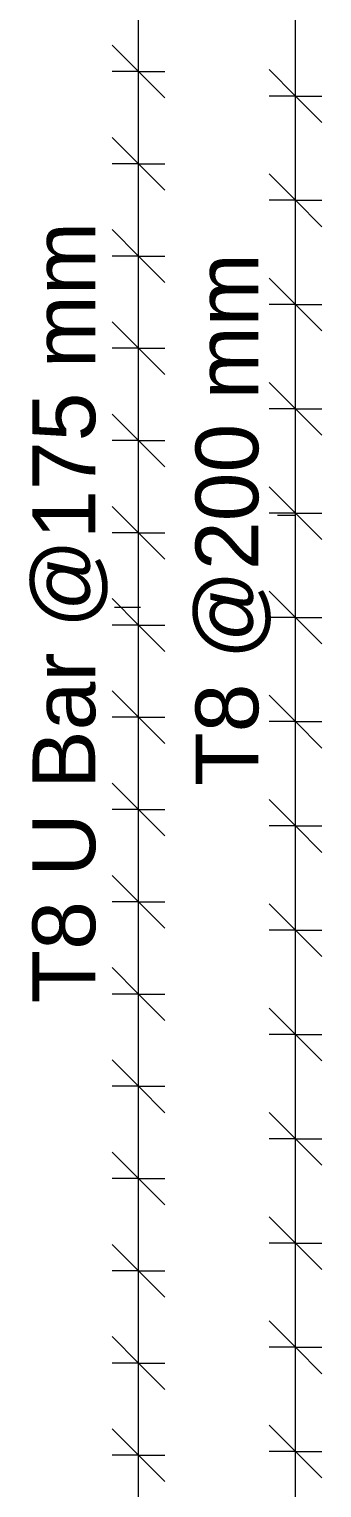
# Model space of a CAD drawing. Header units: millimetres. Extents: x 6744 to 22888, y -3063 to 10037.
# Drawn here: x 6744 to 7299, y 1601 to 4366 of the extents above; entities that cross this region are included whole.
import ezdxf

# ---------------------------------------------------------------- set-up
doc = ezdxf.new("R2010")
doc.units = ezdxf.units.MM
for name, color, linetype, lineweight in [('A-ANNO-DIMS', 211, 'Continuous', 9), ('A-ANNO-DIMS-50', 211, 'Continuous', 9), ('S-RBAR-IDEN', 171, 'Continuous', 9)]:
    doc.layers.add(name, color=color, linetype=linetype, lineweight=lineweight)
doc.styles.add('Arial_1', font='arial.ttf', dxfattribs={"height": 119.0625})
doc.dimstyles.new('Arrow_Filled_-_2_5_NI_UI_1', dxfattribs={"dimscale": 304.8, "dimtxt": 130.920493, "dimasz": 0.328084, "dimexe": 0.164042, "dimexo": 0.0625, "dimgap": 0.164042, "dimtad": 1, "dimdec": 4, "dimzin": 0, "dimdsep": 46, "dimtxsty": 'Arial_1', "dimblk1": 'OBLIQUE', "dimblk2": 'OBLIQUE', "dimsah": 1, "dimcen": 0.09, "dimazin": 0, "dimtfac": 1, "dimtdec": 4, "dimtix": 1, "dimtmove": 0, "dimatfit": 3, "dimfxl": 0.164042, "dimfxlon": 1, "dimtvp": 1, "dimtolj": 1, "dimtzin": 0, "dimarcsym": 2})

# ---------------------------------------------------------------- blocks, each defined once
blk = doc.blocks.new('DIMBLOCK157-Elevation Front 1')
at = {"layer": 'A-ANNO-DIMS-50'}
for p, q in [((7249, 1670), (7199, 1720)), ((7249, 1670), (7199, 1670)), ((7249, 1472.3), (7249, 1670)), ((7249, 1670), (7299, 1620)), ((7249, 1670), (7299, 1670)), ((7249, 1472.3), (7199, 1522.3)), ((7249, 1472.3), (7199, 1472.3)), ((7249, 1472.3), (7299, 1422.3)), ((7249, 1472.3), (7299, 1472.3))]:
    blk.add_line(p, q, dxfattribs=at)
blk = doc.blocks.new('_Oblique')
at = {"color": 0, "linetype": 'ByBlock', "lineweight": -2}
blk.add_line((-0.5, -0.5), (0.5, 0.5), dxfattribs=at)
blk = doc.blocks.new('DIMBLOCK158-Elevation Front 1')
at = {"layer": 'A-ANNO-DIMS-50'}
for p, q in [((7249, 1867.7), (7199, 1917.7)), ((7249, 1867.7), (7199, 1867.7)), ((7249, 1670), (7249, 1867.7)), ((7249, 1867.7), (7299, 1817.7)), ((7249, 1867.7), (7299, 1867.7)), ((7249, 1670), (7199, 1720)), ((7249, 1670), (7199, 1670)), ((7249, 1670), (7299, 1620)), ((7249, 1670), (7299, 1670))]:
    blk.add_line(p, q, dxfattribs=at)
blk = doc.blocks.new('DIMBLOCK159-Elevation Front 1')
at = {"layer": 'A-ANNO-DIMS-50'}
for p, q in [((7249, 2065.3), (7199, 2115.3)), ((7249, 2065.3), (7199, 2065.3)), ((7249, 1867.7), (7249, 2065.3)), ((7249, 2065.3), (7299, 2015.3)), ((7249, 2065.3), (7299, 2065.3)), ((7249, 1867.7), (7199, 1917.7)), ((7249, 1867.7), (7199, 1867.7)), ((7249, 1867.7), (7299, 1817.7)), ((7249, 1867.7), (7299, 1867.7))]:
    blk.add_line(p, q, dxfattribs=at)
blk = doc.blocks.new('DIMBLOCK160-Elevation Front 1')
at = {"layer": 'A-ANNO-DIMS-50'}
for p, q in [((7249, 2263), (7199, 2313)), ((7249, 2263), (7199, 2263)), ((7249, 2065.3), (7249, 2263)), ((7249, 2263), (7299, 2213)), ((7249, 2263), (7299, 2263)), ((7249, 2065.3), (7199, 2115.3)), ((7249, 2065.3), (7199, 2065.3)), ((7249, 2065.3), (7299, 2015.3)), ((7249, 2065.3), (7299, 2065.3))]:
    blk.add_line(p, q, dxfattribs=at)
blk = doc.blocks.new('DIMBLOCK161-Elevation Front 1')
at = {"layer": 'A-ANNO-DIMS-50'}
for p, q in [((7249, 2460.7), (7199, 2510.7)), ((7249, 2460.7), (7199, 2460.7)), ((7249, 2263), (7249, 2460.7)), ((7249, 2460.7), (7299, 2410.7)), ((7249, 2460.7), (7299, 2460.7)), ((7249, 2263), (7199, 2313)), ((7249, 2263), (7199, 2263)), ((7249, 2263), (7299, 2213)), ((7249, 2263), (7299, 2263))]:
    blk.add_line(p, q, dxfattribs=at)
blk = doc.blocks.new('DIMBLOCK162-Elevation Front 1')
at = {"layer": 'A-ANNO-DIMS-50'}
for p, q in [((7249, 2658.3), (7199, 2708.3)), ((7249, 2658.3), (7199, 2658.3)), ((7249, 2460.7), (7249, 2658.3)), ((7249, 2658.3), (7299, 2608.3)), ((7249, 2658.3), (7299, 2658.3)), ((7249, 2460.7), (7199, 2510.7)), ((7249, 2460.7), (7199, 2460.7)), ((7249, 2460.7), (7299, 2410.7)), ((7249, 2460.7), (7299, 2460.7))]:
    blk.add_line(p, q, dxfattribs=at)
blk = doc.blocks.new('DIMBLOCK163-Elevation Front 1')
at = {"layer": 'A-ANNO-DIMS-50'}
for p, q in [((7249, 2856), (7199, 2906)), ((7249, 2856), (7199, 2856)), ((7249, 2658.3), (7249, 2856)), ((7249, 2856), (7299, 2806)), ((7249, 2856), (7299, 2856)), ((7249, 2658.3), (7199, 2708.3)), ((7249, 2658.3), (7199, 2658.3)), ((7249, 2658.3), (7299, 2608.3)), ((7249, 2658.3), (7299, 2658.3))]:
    blk.add_line(p, q, dxfattribs=at)
blk = doc.blocks.new('DIMBLOCK164-Elevation Front 1')
at = {"layer": 'A-ANNO-DIMS-50'}
for p, q in [((7249, 3053.7), (7199, 3103.7)), ((7249, 3053.7), (7199, 3053.7)), ((7249, 2856), (7249, 3053.7)), ((7249, 3053.7), (7299, 3003.7)), ((7249, 3053.7), (7299, 3053.7)), ((7249, 2856), (7199, 2906)), ((7249, 2856), (7199, 2856)), ((7249, 2856), (7299, 2806)), ((7249, 2856), (7299, 2856))]:
    blk.add_line(p, q, dxfattribs=at)
blk = doc.blocks.new('DIMBLOCK165-Elevation Front 1')
at = {"layer": 'A-ANNO-DIMS-50'}
for p, q in [((7249, 3251.3), (7199, 3301.3)), ((7249, 3251.3), (7199, 3251.3)), ((7249, 3053.7), (7249, 3251.3)), ((7249, 3251.3), (7299, 3201.3)), ((7249, 3251.3), (7299, 3251.3)), ((7249, 3053.7), (7199, 3103.7)), ((7249, 3053.7), (7199, 3053.7)), ((7249, 3053.7), (7299, 3003.7)), ((7249, 3053.7), (7299, 3053.7))]:
    blk.add_line(p, q, dxfattribs=at)
blk = doc.blocks.new('DIMBLOCK166-Elevation Front 1')
at = {"layer": 'A-ANNO-DIMS-50'}
for p, q in [((7249, 3449), (7199, 3499)), ((7249, 3449), (7199, 3449)), ((7249, 3251.3), (7249, 3449)), ((7249, 3449), (7299, 3399)), ((7249, 3449), (7299, 3449)), ((7249, 3251.3), (7199, 3301.3)), ((7249, 3251.3), (7199, 3251.3)), ((7249, 3251.3), (7299, 3201.3)), ((7249, 3251.3), (7299, 3251.3))]:
    blk.add_line(p, q, dxfattribs=at)
blk = doc.blocks.new('DIMBLOCK167-Elevation Front 1')
at = {"layer": 'A-ANNO-DIMS-50'}
for p, q in [((7249, 3646.7), (7199, 3696.7)), ((7249, 3646.7), (7199, 3646.7)), ((7249, 3449), (7249, 3646.7)), ((7249, 3646.7), (7299, 3596.7)), ((7249, 3646.7), (7299, 3646.7)), ((7249, 3449), (7199, 3499)), ((7249, 3449), (7199, 3449)), ((7249, 3449), (7299, 3399)), ((7249, 3449), (7299, 3449))]:
    blk.add_line(p, q, dxfattribs=at)
blk = doc.blocks.new('DIMBLOCK168-Elevation Front 1')
at = {"layer": 'A-ANNO-DIMS-50'}
for p, q in [((7249, 3844.3), (7199, 3894.3)), ((7249, 3844.3), (7199, 3844.3)), ((7249, 3646.7), (7249, 3844.3)), ((7249, 3844.3), (7299, 3794.3)), ((7249, 3844.3), (7299, 3844.3)), ((7249, 3646.7), (7199, 3696.7)), ((7249, 3646.7), (7199, 3646.7)), ((7249, 3646.7), (7299, 3596.7)), ((7249, 3646.7), (7299, 3646.7))]:
    blk.add_line(p, q, dxfattribs=at)
blk = doc.blocks.new('DIMBLOCK169-Elevation Front 1')
at = {"layer": 'A-ANNO-DIMS-50'}
for p, q in [((7249, 4042), (7199, 4092)), ((7249, 4042), (7199, 4042)), ((7249, 3844.3), (7249, 4042)), ((7249, 4042), (7299, 3992)), ((7249, 4042), (7299, 4042)), ((7249, 3844.3), (7199, 3894.3)), ((7249, 3844.3), (7199, 3844.3)), ((7249, 3844.3), (7299, 3794.3)), ((7249, 3844.3), (7299, 3844.3))]:
    blk.add_line(p, q, dxfattribs=at)
blk = doc.blocks.new('DIMBLOCK170-Elevation Front 1')
at = {"layer": 'A-ANNO-DIMS-50'}
for p, q in [((7249, 4239.7), (7199, 4289.7)), ((7249, 4239.7), (7199, 4239.7)), ((7249, 4042), (7249, 4239.7)), ((7249, 4239.7), (7299, 4189.7)), ((7249, 4239.7), (7299, 4239.7)), ((7249, 4042), (7199, 4092)), ((7249, 4042), (7199, 4042)), ((7249, 4042), (7299, 3992)), ((7249, 4042), (7299, 4042))]:
    blk.add_line(p, q, dxfattribs=at)
blk = doc.blocks.new('DIMBLOCK171-Elevation Front 1')
at = {"layer": 'A-ANNO-DIMS-50'}
for p, q in [((7249, 4437.3), (7199, 4487.3)), ((7249, 4437.3), (7199, 4437.3)), ((7249, 4239.7), (7249, 4437.3)), ((7249, 4437.3), (7299, 4387.3)), ((7249, 4437.3), (7299, 4437.3)), ((7249, 4239.7), (7199, 4289.7)), ((7249, 4239.7), (7199, 4239.7)), ((7249, 4239.7), (7299, 4189.7)), ((7249, 4239.7), (7299, 4239.7))]:
    blk.add_line(p, q, dxfattribs=at)
blk = doc.blocks.new('DIMBLOCK188-Elevation Front 1')
at = {"layer": 'A-ANNO-DIMS-50'}
for p, q in [((7249, 7600), (7199, 7650)), ((7249, 7600), (7199, 7600)), ((7249, -1295), (7249, 7600)), ((7249, 7402.3), (7249, 7600)), ((7249, 7600), (7299, 7550)), ((7249, 7600), (7299, 7600)), ((7249, 7402.3), (7199, 7452.3)), ((7249, 7402.3), (7199, 7402.3)), ((7249, 7204.7), (7249, 7402.3)), ((7249, 7402.3), (7299, 7352.3)), ((7249, 7402.3), (7299, 7402.3)), ((7249, 7204.7), (7199, 7254.7)), ((7249, 7204.7), (7199, 7204.7)), ((7249, 7007), (7249, 7204.7)), ((7249, 7204.7), (7299, 7154.7)), ((7249, 7204.7), (7299, 7204.7)), ((7249, 7007), (7199, 7057)), ((7249, 7007), (7199, 7007)), ((7249, 6809.3), (7249, 7007)), ((7249, 7007), (7299, 6957)), ((7249, 7007), (7299, 7007)), ((7249, 6809.3), (7199, 6859.3)), ((7249, 6809.3), (7199, 6809.3)), ((7249, 6611.7), (7249, 6809.3)), ((7249, 6809.3), (7299, 6759.3)), ((7249, 6809.3), (7299, 6809.3)), ((7249, 6611.7), (7199, 6661.7)), ((7249, 6611.7), (7199, 6611.7)), ((7249, 6414), (7249, 6611.7)), ((7249, 6611.7), (7299, 6561.7)), ((7249, 6611.7), (7299, 6611.7)), ((7249, 6414), (7199, 6464)), ((7249, 6414), (7199, 6414)), ((7249, 6216.3), (7249, 6414)), ((7249, 6414), (7299, 6364)), ((7249, 6414), (7299, 6414)), ((7249, 6216.3), (7199, 6266.3)), ((7249, 6216.3), (7199, 6216.3)), ((7249, 6018.7), (7249, 6216.3)), ((7249, 6216.3), (7299, 6166.3)), ((7249, 6216.3), (7299, 6216.3)), ((7249, 6018.7), (7199, 6068.7)), ((7249, 6018.7), (7199, 6018.7)), ((7249, 5821), (7249, 6018.7)), ((7249, 6018.7), (7299, 5968.7)), ((7249, 6018.7), (7299, 6018.7)), ((7249, 5821), (7199, 5871)), ((7249, 5821), (7199, 5821)), ((7249, 5623.3), (7249, 5821)), ((7249, 5821), (7299, 5771)), ((7249, 5821), (7299, 5821)), ((7249, 5623.3), (7199, 5673.3)), ((7249, 5623.3), (7199, 5623.3)), ((7249, 5425.7), (7249, 5623.3)), ((7249, 5623.3), (7299, 5573.3)), ((7249, 5623.3), (7299, 5623.3)), ((7249, 5425.7), (7199, 5475.7)), ((7249, 5425.7), (7199, 5425.7)), ((7249, 5228), (7249, 5425.7)), ((7249, 5425.7), (7299, 5375.7)), ((7249, 5425.7), (7299, 5425.7)), ((7249, 5228), (7199, 5278)), ((7249, 5228), (7199, 5228)), ((7249, 5030.3), (7249, 5228)), ((7249, 5228), (7299, 5178)), ((7249, 5228), (7299, 5228)), ((7249, 5030.3), (7199, 5080.3)), ((7249, 5030.3), (7199, 5030.3)), ((7249, 4832.7), (7249, 5030.3)), ((7249, 5030.3), (7299, 4980.3)), ((7249, 5030.3), (7299, 5030.3)), ((7249, 4832.7), (7199, 4882.7)), ((7249, 4832.7), (7199, 4832.7)), ((7249, 4635), (7249, 4832.7)), ((7249, 4832.7), (7299, 4782.7)), ((7249, 4832.7), (7299, 4832.7)), ((7249, 4635), (7199, 4685)), ((7249, 4635), (7199, 4635)), ((7249, 4437.3), (7249, 4635)), ((7249, 4635), (7299, 4585)), ((7249, 4635), (7299, 4635)), ((7249, 4437.3), (7199, 4487.3)), ((7249, 4437.3), (7199, 4437.3)), ((7249, 4239.7), (7249, 4437.3)), ((7249, 4437.3), (7299, 4387.3)), ((7249, 4437.3), (7299, 4437.3)), ((7249, 4239.7), (7199, 4289.7)), ((7249, 4239.7), (7199, 4239.7)), ((7249, 4042), (7249, 4239.7)), ((7249, 4239.7), (7299, 4189.7)), ((7249, 4239.7), (7299, 4239.7)), ((7249, 4042), (7199, 4092)), ((7249, 4042), (7199, 4042)), ((7249, 3844.3), (7249, 4042)), ((7249, 4042), (7299, 3992)), ((7249, 4042), (7299, 4042)), ((7249, 3844.3), (7199, 3894.3)), ((7249, 3844.3), (7199, 3844.3)), ((7249, 3646.7), (7249, 3844.3)), ((7249, 3844.3), (7299, 3794.3)), ((7249, 3844.3), (7299, 3844.3)), ((7249, 3646.7), (7199, 3696.7)), ((7249, 3646.7), (7199, 3646.7)), ((7249, 3449), (7249, 3646.7)), ((7249, 3646.7), (7299, 3596.7)), ((7249, 3646.7), (7299, 3646.7)), ((7249, 3449), (7199, 3499)), ((7249, 3449), (7199, 3449)), ((7249, 3251.3), (7249, 3449)), ((7249, 3449), (7299, 3399)), ((7249, 3449), (7299, 3449)), ((7249, 3251.3), (7199, 3301.3)), ((7249, 3251.3), (7199, 3251.3)), ((7249, 3053.7), (7249, 3251.3)), ((7249, 3251.3), (7299, 3201.3)), ((7249, 3251.3), (7299, 3251.3)), ((7249, 3053.7), (7199, 3103.7)), ((7249, 3053.7), (7199, 3053.7)), ((7249, 2856), (7249, 3053.7)), ((7249, 3053.7), (7299, 3003.7)), ((7249, 3053.7), (7299, 3053.7)), ((7249, 2856), (7199, 2906)), ((7249, 2856), (7199, 2856)), ((7249, 2658.3), (7249, 2856)), ((7249, 2856), (7299, 2806)), ((7249, 2856), (7299, 2856)), ((7249, 2658.3), (7199, 2708.3)), ((7249, 2658.3), (7199, 2658.3)), ((7249, 2460.7), (7249, 2658.3)), ((7249, 2658.3), (7299, 2608.3)), ((7249, 2658.3), (7299, 2658.3)), ((7249, 2460.7), (7199, 2510.7)), ((7249, 2460.7), (7199, 2460.7)), ((7249, 2263), (7249, 2460.7)), ((7249, 2460.7), (7299, 2410.7)), ((7249, 2460.7), (7299, 2460.7)), ((7249, 2263), (7199, 2313)), ((7249, 2263), (7199, 2263)), ((7249, 2065.3), (7249, 2263)), ((7249, 2263), (7299, 2213)), ((7249, 2263), (7299, 2263)), ((7249, 2065.3), (7199, 2115.3)), ((7249, 2065.3), (7199, 2065.3)), ((7249, 1867.7), (7249, 2065.3)), ((7249, 2065.3), (7299, 2015.3)), ((7249, 2065.3), (7299, 2065.3)), ((7249, 1867.7), (7199, 1917.7)), ((7249, 1867.7), (7199, 1867.7)), ((7249, 1670), (7249, 1867.7)), ((7249, 1867.7), (7299, 1817.7)), ((7249, 1867.7), (7299, 1867.7)), ((7249, 1670), (7199, 1720)), ((7249, 1670), (7199, 1670)), ((7249, 1472.3), (7249, 1670)), ((7249, 1670), (7299, 1620)), ((7249, 1670), (7299, 1670)), ((7249, 1472.3), (7199, 1522.3)), ((7249, 1472.3), (7199, 1472.3)), ((7249, 1274.7), (7249, 1472.3)), ((7249, 1472.3), (7299, 1422.3)), ((7249, 1472.3), (7299, 1472.3)), ((7249, 1274.7), (7199, 1324.7)), ((7249, 1274.7), (7199, 1274.7)), ((7249, 1077), (7249, 1274.7)), ((7249, 1274.7), (7299, 1224.7)), ((7249, 1274.7), (7299, 1274.7)), ((7249, 1077), (7199, 1127)), ((7249, 1077), (7199, 1077)), ((7249, 879.3), (7249, 1077)), ((7249, 1077), (7299, 1027)), ((7249, 1077), (7299, 1077)), ((7249, 879.3), (7199, 929.3)), ((7249, 879.3), (7199, 879.3)), ((7249, 681.7), (7249, 879.3)), ((7249, 879.3), (7299, 829.3)), ((7249, 879.3), (7299, 879.3)), ((7249, 681.7), (7199, 731.7)), ((7249, 681.7), (7199, 681.7)), ((7249, 484), (7249, 681.7)), ((7249, 681.7), (7299, 631.7)), ((7249, 681.7), (7299, 681.7)), ((7249, 484), (7199, 534)), ((7249, 484), (7199, 484)), ((7249, 286.3), (7249, 484)), ((7249, 484), (7299, 434)), ((7249, 484), (7299, 484)), ((7249, 286.3), (7199, 336.3)), ((7249, 286.3), (7199, 286.3)), ((7249, 88.7), (7249, 286.3)), ((7249, 286.3), (7299, 236.3)), ((7249, 286.3), (7299, 286.3)), ((7249, 88.7), (7199, 138.7)), ((7249, 88.7), (7199, 88.7)), ((7249, -109), (7249, 88.7)), ((7249, 88.7), (7299, 38.7)), ((7249, 88.7), (7299, 88.7)), ((7249, -109), (7199, -59)), ((7249, -109), (7199, -109)), ((7249, -306.7), (7249, -109)), ((7249, -109), (7299, -159)), ((7249, -109), (7299, -109)), ((7249, -306.7), (7199, -256.7)), ((7249, -306.7), (7199, -306.7)), ((7249, -504.3), (7249, -306.7)), ((7249, -306.7), (7299, -356.7)), ((7249, -306.7), (7299, -306.7)), ((7249, -504.3), (7199, -454.3)), ((7249, -504.3), (7199, -504.3)), ((7249, -702), (7249, -504.3)), ((7249, -504.3), (7299, -554.3)), ((7249, -504.3), (7299, -504.3)), ((7249, -702), (7199, -652)), ((7249, -702), (7199, -702)), ((7249, -899.7), (7249, -702)), ((7249, -702), (7299, -752)), ((7249, -702), (7299, -702)), ((7249, -899.7), (7199, -849.7)), ((7249, -899.7), (7199, -899.7)), ((7249, -1097.3), (7249, -899.7)), ((7249, -899.7), (7299, -949.7)), ((7249, -899.7), (7299, -899.7)), ((7249, -1097.3), (7199, -1047.3)), ((7249, -1097.3), (7199, -1097.3)), ((7249, -1295), (7249, -1097.3)), ((7249, -1097.3), (7299, -1147.3)), ((7249, -1097.3), (7299, -1097.3)), ((7249, -1295), (7199, -1245)), ((7249, -1295), (7199, -1295)), ((7249, -1295), (7299, -1345)), ((7249, -1295), (7299, -1295))]:
    blk.add_line(p, q, dxfattribs=at)
blk = doc.blocks.new('_None')
blk = doc.blocks.new('DIMBLOCK205-Elevation Front 1')
at = {"layer": 'A-ANNO-DIMS-50'}
for p, q in [((6951, 1663.1), (6901, 1713.1)), ((6951, 1663.1), (6901, 1663.1)), ((6951, 1488.2), (6951, 1663.1)), ((6951, 1663.1), (7001, 1613.1)), ((6951, 1663.1), (7001, 1663.1)), ((6951, 1488.2), (6901, 1538.2)), ((6951, 1488.2), (6901, 1488.2)), ((6951, 1488.2), (7001, 1438.2)), ((6951, 1488.2), (7001, 1488.2))]:
    blk.add_line(p, q, dxfattribs=at)
blk = doc.blocks.new('DIMBLOCK206-Elevation Front 1')
at = {"layer": 'A-ANNO-DIMS-50'}
for p, q in [((6951, 1837.9), (6901, 1887.9)), ((6951, 1837.9), (6901, 1837.9)), ((6951, 1663.1), (6951, 1837.9)), ((6951, 1837.9), (7001, 1787.9)), ((6951, 1837.9), (7001, 1837.9)), ((6951, 1663.1), (6901, 1713.1)), ((6951, 1663.1), (6901, 1663.1)), ((6951, 1663.1), (7001, 1613.1)), ((6951, 1663.1), (7001, 1663.1))]:
    blk.add_line(p, q, dxfattribs=at)
blk = doc.blocks.new('DIMBLOCK207-Elevation Front 1')
at = {"layer": 'A-ANNO-DIMS-50'}
for p, q in [((6951, 2012.8), (6901, 2062.8)), ((6951, 2012.8), (6901, 2012.8)), ((6951, 1837.9), (6951, 2012.8)), ((6951, 2012.8), (7001, 1962.8)), ((6951, 2012.8), (7001, 2012.8)), ((6951, 1837.9), (6901, 1887.9)), ((6951, 1837.9), (6901, 1837.9)), ((6951, 1837.9), (7001, 1787.9)), ((6951, 1837.9), (7001, 1837.9))]:
    blk.add_line(p, q, dxfattribs=at)
blk = doc.blocks.new('DIMBLOCK208-Elevation Front 1')
at = {"layer": 'A-ANNO-DIMS-50'}
for p, q in [((6951, 2187.7), (6901, 2237.7)), ((6951, 2187.7), (6901, 2187.7)), ((6951, 2012.8), (6951, 2187.7)), ((6951, 2187.7), (7001, 2137.7)), ((6951, 2187.7), (7001, 2187.7)), ((6951, 2012.8), (6901, 2062.8)), ((6951, 2012.8), (6901, 2012.8)), ((6951, 2012.8), (7001, 1962.8)), ((6951, 2012.8), (7001, 2012.8))]:
    blk.add_line(p, q, dxfattribs=at)
blk = doc.blocks.new('DIMBLOCK209-Elevation Front 1')
at = {"layer": 'A-ANNO-DIMS-50'}
for p, q in [((6951, 2362.5), (6901, 2412.5)), ((6951, 2362.5), (6901, 2362.5)), ((6951, 2187.7), (6951, 2362.5)), ((6951, 2362.5), (7001, 2312.5)), ((6951, 2362.5), (7001, 2362.5)), ((6951, 2187.7), (6901, 2237.7)), ((6951, 2187.7), (6901, 2187.7)), ((6951, 2187.7), (7001, 2137.7)), ((6951, 2187.7), (7001, 2187.7))]:
    blk.add_line(p, q, dxfattribs=at)
blk = doc.blocks.new('DIMBLOCK210-Elevation Front 1')
at = {"layer": 'A-ANNO-DIMS-50'}
for p, q in [((6951, 2537.4), (6901, 2587.4)), ((6951, 2537.4), (6901, 2537.4)), ((6951, 2362.5), (6951, 2537.4)), ((6951, 2537.4), (7001, 2487.4)), ((6951, 2537.4), (7001, 2537.4)), ((6951, 2362.5), (6901, 2412.5)), ((6951, 2362.5), (6901, 2362.5)), ((6951, 2362.5), (7001, 2312.5)), ((6951, 2362.5), (7001, 2362.5))]:
    blk.add_line(p, q, dxfattribs=at)
blk = doc.blocks.new('DIMBLOCK211-Elevation Front 1')
at = {"layer": 'A-ANNO-DIMS-50'}
for p, q in [((6951, 2712.3), (6901, 2762.3)), ((6951, 2712.3), (6901, 2712.3)), ((6951, 2537.4), (6951, 2712.3)), ((6951, 2712.3), (7001, 2662.3)), ((6951, 2712.3), (7001, 2712.3)), ((6951, 2537.4), (6901, 2587.4)), ((6951, 2537.4), (6901, 2537.4)), ((6951, 2537.4), (7001, 2487.4)), ((6951, 2537.4), (7001, 2537.4))]:
    blk.add_line(p, q, dxfattribs=at)
blk = doc.blocks.new('DIMBLOCK212-Elevation Front 1')
at = {"layer": 'A-ANNO-DIMS-50'}
for p, q in [((6951, 2887.2), (6901, 2937.2)), ((6951, 2887.2), (6901, 2887.2)), ((6951, 2712.3), (6951, 2887.2)), ((6951, 2887.2), (7001, 2837.2)), ((6951, 2887.2), (7001, 2887.2)), ((6951, 2712.3), (6901, 2762.3)), ((6951, 2712.3), (6901, 2712.3)), ((6951, 2712.3), (7001, 2662.3)), ((6951, 2712.3), (7001, 2712.3))]:
    blk.add_line(p, q, dxfattribs=at)
blk = doc.blocks.new('DIMBLOCK213-Elevation Front 1')
at = {"layer": 'A-ANNO-DIMS-50'}
for p, q in [((6951, 3062), (6901, 3112)), ((6951, 3062), (6901, 3062)), ((6951, 2887.2), (6951, 3062)), ((6951, 3062), (7001, 3012)), ((6951, 3062), (7001, 3062)), ((6951, 2887.2), (6901, 2937.2)), ((6951, 2887.2), (6901, 2887.2)), ((6951, 2887.2), (7001, 2837.2)), ((6951, 2887.2), (7001, 2887.2))]:
    blk.add_line(p, q, dxfattribs=at)
blk = doc.blocks.new('DIMBLOCK214-Elevation Front 1')
at = {"layer": 'A-ANNO-DIMS-50'}
for p, q in [((6951, 3236.9), (6901, 3286.9)), ((6951, 3236.9), (6901, 3236.9)), ((6951, 3062), (6951, 3236.9)), ((6951, 3236.9), (7001, 3186.9)), ((6951, 3236.9), (7001, 3236.9)), ((6951, 3062), (6901, 3112)), ((6951, 3062), (6901, 3062)), ((6951, 3062), (7001, 3012)), ((6951, 3062), (7001, 3062))]:
    blk.add_line(p, q, dxfattribs=at)
blk = doc.blocks.new('DIMBLOCK215-Elevation Front 1')
at = {"layer": 'A-ANNO-DIMS-50'}
for p, q in [((6951, 3411.8), (6901, 3461.8)), ((6951, 3411.8), (6901, 3411.8)), ((6951, 3236.9), (6951, 3411.8)), ((6951, 3411.8), (7001, 3361.8)), ((6951, 3411.8), (7001, 3411.8)), ((6951, 3236.9), (6901, 3286.9)), ((6951, 3236.9), (6901, 3236.9)), ((6951, 3236.9), (7001, 3186.9)), ((6951, 3236.9), (7001, 3236.9))]:
    blk.add_line(p, q, dxfattribs=at)
blk = doc.blocks.new('DIMBLOCK216-Elevation Front 1')
at = {"layer": 'A-ANNO-DIMS-50'}
for p, q in [((6951, 3586.6), (6901, 3636.6)), ((6951, 3586.6), (6901, 3586.6)), ((6951, 3411.8), (6951, 3586.6)), ((6951, 3586.6), (7001, 3536.6)), ((6951, 3586.6), (7001, 3586.6)), ((6951, 3411.8), (6901, 3461.8)), ((6951, 3411.8), (6901, 3411.8)), ((6951, 3411.8), (7001, 3361.8)), ((6951, 3411.8), (7001, 3411.8))]:
    blk.add_line(p, q, dxfattribs=at)
blk = doc.blocks.new('DIMBLOCK217-Elevation Front 1')
at = {"layer": 'A-ANNO-DIMS-50'}
for p, q in [((6951, 3761.5), (6901, 3811.5)), ((6951, 3761.5), (6901, 3761.5)), ((6951, 3586.6), (6951, 3761.5)), ((6951, 3761.5), (7001, 3711.5)), ((6951, 3761.5), (7001, 3761.5)), ((6951, 3586.6), (6901, 3636.6)), ((6951, 3586.6), (6901, 3586.6)), ((6951, 3586.6), (7001, 3536.6)), ((6951, 3586.6), (7001, 3586.6))]:
    blk.add_line(p, q, dxfattribs=at)
blk = doc.blocks.new('DIMBLOCK218-Elevation Front 1')
at = {"layer": 'A-ANNO-DIMS-50'}
for p, q in [((6951, 3936.4), (6901, 3986.4)), ((6951, 3936.4), (6901, 3936.4)), ((6951, 3761.5), (6951, 3936.4)), ((6951, 3936.4), (7001, 3886.4)), ((6951, 3936.4), (7001, 3936.4)), ((6951, 3761.5), (6901, 3811.5)), ((6951, 3761.5), (6901, 3761.5)), ((6951, 3761.5), (7001, 3711.5)), ((6951, 3761.5), (7001, 3761.5))]:
    blk.add_line(p, q, dxfattribs=at)
blk = doc.blocks.new('DIMBLOCK219-Elevation Front 1')
at = {"layer": 'A-ANNO-DIMS-50'}
for p, q in [((6951, 4111.3), (6901, 4161.3)), ((6951, 4111.3), (6901, 4111.3)), ((6951, 3936.4), (6951, 4111.3)), ((6951, 4111.3), (7001, 4061.3)), ((6951, 4111.3), (7001, 4111.3)), ((6951, 3936.4), (6901, 3986.4)), ((6951, 3936.4), (6901, 3936.4)), ((6951, 3936.4), (7001, 3886.4)), ((6951, 3936.4), (7001, 3936.4))]:
    blk.add_line(p, q, dxfattribs=at)
blk = doc.blocks.new('DIMBLOCK220-Elevation Front 1')
at = {"layer": 'A-ANNO-DIMS-50'}
for p, q in [((6951, 4286.1), (6901, 4336.1)), ((6951, 4286.1), (6901, 4286.1)), ((6951, 4111.3), (6951, 4286.1)), ((6951, 4286.1), (7001, 4236.1)), ((6951, 4286.1), (7001, 4286.1)), ((6951, 4111.3), (6901, 4161.3)), ((6951, 4111.3), (6901, 4111.3)), ((6951, 4111.3), (7001, 4061.3)), ((6951, 4111.3), (7001, 4111.3))]:
    blk.add_line(p, q, dxfattribs=at)
blk = doc.blocks.new('DIMBLOCK221-Elevation Front 1')
at = {"layer": 'A-ANNO-DIMS-50'}
for p, q in [((6951, 4461), (6901, 4511)), ((6951, 4461), (6901, 4461)), ((6951, 4286.1), (6951, 4461)), ((6951, 4461), (7001, 4411)), ((6951, 4461), (7001, 4461)), ((6951, 4286.1), (6901, 4336.1)), ((6951, 4286.1), (6901, 4286.1)), ((6951, 4286.1), (7001, 4236.1)), ((6951, 4286.1), (7001, 4286.1))]:
    blk.add_line(p, q, dxfattribs=at)
blk = doc.blocks.new('DIMBLOCK240-Elevation Front 1')
at = {"layer": 'A-ANNO-DIMS-50'}
for p, q in [((6951, 7608.7), (6901, 7658.7)), ((6951, 7608.7), (6901, 7608.7)), ((6951, -1309.8), (6951, 7608.7)), ((6951, 7433.8), (6951, 7608.7)), ((6951, 7608.7), (7001, 7558.7)), ((6951, 7608.7), (7001, 7608.7)), ((6951, 7433.8), (6901, 7483.8)), ((6951, 7433.8), (6901, 7433.8)), ((6951, 7259), (6951, 7433.8)), ((6951, 7433.8), (7001, 7383.8)), ((6951, 7433.8), (7001, 7433.8)), ((6951, 7259), (6901, 7309)), ((6951, 7259), (6901, 7259)), ((6951, 7084.1), (6951, 7259)), ((6951, 7259), (7001, 7209)), ((6951, 7259), (7001, 7259)), ((6951, 7084.1), (6901, 7134.1)), ((6951, 7084.1), (6901, 7084.1)), ((6951, 6909.2), (6951, 7084.1)), ((6951, 7084.1), (7001, 7034.1)), ((6951, 7084.1), (7001, 7084.1)), ((6951, 6909.2), (6901, 6959.2)), ((6951, 6909.2), (6901, 6909.2)), ((6951, 6734.3), (6951, 6909.2)), ((6951, 6909.2), (7001, 6859.2)), ((6951, 6909.2), (7001, 6909.2)), ((6951, 6734.3), (6901, 6784.3)), ((6951, 6734.3), (6901, 6734.3)), ((6951, 6559.5), (6951, 6734.3)), ((6951, 6734.3), (7001, 6684.3)), ((6951, 6734.3), (7001, 6734.3)), ((6951, 6559.5), (6901, 6609.5)), ((6951, 6559.5), (6901, 6559.5)), ((6951, 6384.6), (6951, 6559.5)), ((6951, 6559.5), (7001, 6509.5)), ((6951, 6559.5), (7001, 6559.5)), ((6951, 6384.6), (6901, 6434.6)), ((6951, 6384.6), (6901, 6384.6)), ((6951, 6209.7), (6951, 6384.6)), ((6951, 6384.6), (7001, 6334.6)), ((6951, 6384.6), (7001, 6384.6)), ((6951, 6209.7), (6901, 6259.7)), ((6951, 6209.7), (6901, 6209.7)), ((6951, 6034.8), (6951, 6209.7)), ((6951, 6209.7), (7001, 6159.7)), ((6951, 6209.7), (7001, 6209.7)), ((6951, 6034.8), (6901, 6084.8)), ((6951, 6034.8), (6901, 6034.8)), ((6951, 5860), (6951, 6034.8)), ((6951, 6034.8), (7001, 5984.8)), ((6951, 6034.8), (7001, 6034.8)), ((6951, 5860), (6901, 5910)), ((6951, 5860), (6901, 5860)), ((6951, 5685.1), (6951, 5860)), ((6951, 5860), (7001, 5810)), ((6951, 5860), (7001, 5860)), ((6951, 5685.1), (6901, 5735.1)), ((6951, 5685.1), (6901, 5685.1)), ((6951, 5510.2), (6951, 5685.1)), ((6951, 5685.1), (7001, 5635.1)), ((6951, 5685.1), (7001, 5685.1)), ((6951, 5510.2), (6901, 5560.2)), ((6951, 5510.2), (6901, 5510.2)), ((6951, 5335.4), (6951, 5510.2)), ((6951, 5510.2), (7001, 5460.2)), ((6951, 5510.2), (7001, 5510.2)), ((6951, 5335.4), (6901, 5385.4)), ((6951, 5335.4), (6901, 5335.4)), ((6951, 5160.5), (6951, 5335.4)), ((6951, 5335.4), (7001, 5285.4)), ((6951, 5335.4), (7001, 5335.4)), ((6951, 5160.5), (6901, 5210.5)), ((6951, 5160.5), (6901, 5160.5)), ((6951, 4985.6), (6951, 5160.5)), ((6951, 5160.5), (7001, 5110.5)), ((6951, 5160.5), (7001, 5160.5)), ((6951, 4985.6), (6901, 5035.6)), ((6951, 4985.6), (6901, 4985.6)), ((6951, 4810.7), (6951, 4985.6)), ((6951, 4985.6), (7001, 4935.6)), ((6951, 4985.6), (7001, 4985.6)), ((6951, 4810.7), (6901, 4860.7)), ((6951, 4810.7), (6901, 4810.7)), ((6951, 4635.9), (6951, 4810.7)), ((6951, 4810.7), (7001, 4760.7)), ((6951, 4810.7), (7001, 4810.7)), ((6951, 4635.9), (6901, 4685.9)), ((6951, 4635.9), (6901, 4635.9)), ((6951, 4461), (6951, 4635.9)), ((6951, 4635.9), (7001, 4585.9)), ((6951, 4635.9), (7001, 4635.9)), ((6951, 4461), (6901, 4511)), ((6951, 4461), (6901, 4461)), ((6951, 4286.1), (6951, 4461)), ((6951, 4461), (7001, 4411)), ((6951, 4461), (7001, 4461)), ((6951, 4286.1), (6901, 4336.1)), ((6951, 4286.1), (6901, 4286.1)), ((6951, 4111.3), (6951, 4286.1)), ((6951, 4286.1), (7001, 4236.1)), ((6951, 4286.1), (7001, 4286.1)), ((6951, 4111.3), (6901, 4161.3)), ((6951, 4111.3), (6901, 4111.3)), ((6951, 3936.4), (6951, 4111.3)), ((6951, 4111.3), (7001, 4061.3)), ((6951, 4111.3), (7001, 4111.3)), ((6951, 3936.4), (6901, 3986.4)), ((6951, 3936.4), (6901, 3936.4)), ((6951, 3761.5), (6951, 3936.4)), ((6951, 3936.4), (7001, 3886.4)), ((6951, 3936.4), (7001, 3936.4)), ((6951, 3761.5), (6901, 3811.5)), ((6951, 3761.5), (6901, 3761.5)), ((6951, 3586.6), (6951, 3761.5)), ((6951, 3761.5), (7001, 3711.5)), ((6951, 3761.5), (7001, 3761.5)), ((6951, 3586.6), (6901, 3636.6)), ((6951, 3586.6), (6901, 3586.6)), ((6951, 3411.8), (6951, 3586.6)), ((6951, 3586.6), (7001, 3536.6)), ((6951, 3586.6), (7001, 3586.6)), ((6951, 3411.8), (6901, 3461.8)), ((6951, 3411.8), (6901, 3411.8)), ((6951, 3236.9), (6951, 3411.8)), ((6951, 3411.8), (7001, 3361.8)), ((6951, 3411.8), (7001, 3411.8)), ((6951, 3236.9), (6901, 3286.9)), ((6951, 3236.9), (6901, 3236.9)), ((6951, 3062), (6951, 3236.9)), ((6951, 3236.9), (7001, 3186.9)), ((6951, 3236.9), (7001, 3236.9)), ((6951, 3062), (6901, 3112)), ((6951, 3062), (6901, 3062)), ((6951, 2887.2), (6951, 3062)), ((6951, 3062), (7001, 3012)), ((6951, 3062), (7001, 3062)), ((6951, 2887.2), (6901, 2937.2)), ((6951, 2887.2), (6901, 2887.2)), ((6951, 2712.3), (6951, 2887.2)), ((6951, 2887.2), (7001, 2837.2)), ((6951, 2887.2), (7001, 2887.2)), ((6951, 2712.3), (6901, 2762.3)), ((6951, 2712.3), (6901, 2712.3)), ((6951, 2537.4), (6951, 2712.3)), ((6951, 2712.3), (7001, 2662.3)), ((6951, 2712.3), (7001, 2712.3)), ((6951, 2537.4), (6901, 2587.4)), ((6951, 2537.4), (6901, 2537.4)), ((6951, 2362.5), (6951, 2537.4)), ((6951, 2537.4), (7001, 2487.4)), ((6951, 2537.4), (7001, 2537.4)), ((6951, 2362.5), (6901, 2412.5)), ((6951, 2362.5), (6901, 2362.5)), ((6951, 2187.7), (6951, 2362.5)), ((6951, 2362.5), (7001, 2312.5)), ((6951, 2362.5), (7001, 2362.5)), ((6951, 2187.7), (6901, 2237.7)), ((6951, 2187.7), (6901, 2187.7)), ((6951, 2012.8), (6951, 2187.7)), ((6951, 2187.7), (7001, 2137.7)), ((6951, 2187.7), (7001, 2187.7)), ((6951, 2012.8), (6901, 2062.8)), ((6951, 2012.8), (6901, 2012.8)), ((6951, 1837.9), (6951, 2012.8)), ((6951, 2012.8), (7001, 1962.8)), ((6951, 2012.8), (7001, 2012.8)), ((6951, 1837.9), (6901, 1887.9)), ((6951, 1837.9), (6901, 1837.9)), ((6951, 1663.1), (6951, 1837.9)), ((6951, 1837.9), (7001, 1787.9)), ((6951, 1837.9), (7001, 1837.9)), ((6951, 1663.1), (6901, 1713.1)), ((6951, 1663.1), (6901, 1663.1)), ((6951, 1488.2), (6951, 1663.1)), ((6951, 1663.1), (7001, 1613.1)), ((6951, 1663.1), (7001, 1663.1)), ((6951, 1488.2), (6901, 1538.2)), ((6951, 1488.2), (6901, 1488.2)), ((6951, 1313.3), (6951, 1488.2)), ((6951, 1488.2), (7001, 1438.2)), ((6951, 1488.2), (7001, 1488.2)), ((6951, 1313.3), (6901, 1363.3)), ((6951, 1313.3), (6901, 1313.3)), ((6951, 1138.4), (6951, 1313.3)), ((6951, 1313.3), (7001, 1263.3)), ((6951, 1313.3), (7001, 1313.3)), ((6951, 1138.4), (6901, 1188.4)), ((6951, 1138.4), (6901, 1138.4)), ((6951, 963.6), (6951, 1138.4)), ((6951, 1138.4), (7001, 1088.4)), ((6951, 1138.4), (7001, 1138.4)), ((6951, 963.6), (6901, 1013.6)), ((6951, 963.6), (6901, 963.6)), ((6951, 788.7), (6951, 963.6)), ((6951, 963.6), (7001, 913.6)), ((6951, 963.6), (7001, 963.6)), ((6951, 788.7), (6901, 838.7)), ((6951, 788.7), (6901, 788.7)), ((6951, 613.8), (6951, 788.7)), ((6951, 788.7), (7001, 738.7)), ((6951, 788.7), (7001, 788.7)), ((6951, 613.8), (6901, 663.8)), ((6951, 613.8), (6901, 613.8)), ((6951, 438.9), (6951, 613.8)), ((6951, 613.8), (7001, 563.8)), ((6951, 613.8), (7001, 613.8)), ((6951, 438.9), (6901, 488.9)), ((6951, 438.9), (6901, 438.9)), ((6951, 264.1), (6951, 438.9)), ((6951, 438.9), (7001, 388.9)), ((6951, 438.9), (7001, 438.9)), ((6951, 264.1), (6901, 314.1)), ((6951, 264.1), (6901, 264.1)), ((6951, 89.2), (6951, 264.1)), ((6951, 264.1), (7001, 214.1)), ((6951, 264.1), (7001, 264.1)), ((6951, 89.2), (6901, 139.2)), ((6951, 89.2), (6901, 89.2)), ((6951, -85.7), (6951, 89.2)), ((6951, 89.2), (7001, 39.2)), ((6951, 89.2), (7001, 89.2)), ((6951, -85.7), (6901, -35.7)), ((6951, -85.7), (6901, -85.7)), ((6951, -260.5), (6951, -85.7)), ((6951, -85.7), (7001, -135.7)), ((6951, -85.7), (7001, -85.7)), ((6951, -260.5), (6901, -210.5)), ((6951, -260.5), (6901, -260.5)), ((6951, -435.4), (6951, -260.5)), ((6951, -260.5), (7001, -310.5)), ((6951, -260.5), (7001, -260.5)), ((6951, -435.4), (6901, -385.4)), ((6951, -435.4), (6901, -435.4)), ((6951, -610.3), (6951, -435.4)), ((6951, -435.4), (7001, -485.4)), ((6951, -435.4), (7001, -435.4)), ((6951, -610.3), (6901, -560.3)), ((6951, -610.3), (6901, -610.3)), ((6951, -785.2), (6951, -610.3)), ((6951, -610.3), (7001, -660.3)), ((6951, -610.3), (7001, -610.3)), ((6951, -785.2), (6901, -735.2)), ((6951, -785.2), (6901, -785.2)), ((6951, -960), (6951, -785.2)), ((6951, -785.2), (7001, -835.2)), ((6951, -785.2), (7001, -785.2)), ((6951, -960), (6901, -910)), ((6951, -960), (6901, -960)), ((6951, -1134.9), (6951, -960)), ((6951, -960), (7001, -1010)), ((6951, -960), (7001, -960)), ((6951, -1134.9), (6901, -1084.9)), ((6951, -1134.9), (6901, -1134.9)), ((6951, -1309.8), (6951, -1134.9)), ((6951, -1134.9), (7001, -1184.9)), ((6951, -1134.9), (7001, -1134.9)), ((6951, -1309.8), (6901, -1259.8)), ((6951, -1309.8), (6901, -1309.8)), ((6951, -1309.8), (7001, -1359.8)), ((6951, -1309.8), (7001, -1309.8))]:
    blk.add_line(p, q, dxfattribs=at)

msp = doc.modelspace()

# ---------------------------------------------------------------- linework, layer by layer
at = {"layer": 'S-RBAR-IDEN'}
for p, q in [((7247.47803, 3444.60538), (7214.93781, 3444.60538)), ((6954.74158, 3270.34139), (6905.53142, 3270.34139))]:
    msp.add_line(p, q, dxfattribs=at)

# ---------------------------------------------------------------- dimensions: what is measured, and where the dimension line sits
at = {"layer": 'A-ANNO-DIMS'}
for base, p1, p2, text, override, picture, middle in [((6950.95619, 7608.69684), (7000.95619, -1309.77075), (7000.95619, 7608.69684), '8918', {"dimpost": '<>', "dimblk1": 'None', "dimblk2": 'None', "dimsah": 1, "dimfxl": 8918.467586}, 'DIMBLOCK240-Elevation Front 1', (6840.16609, 3149.46305)), ((7248.97142, 7600), (7298.97142, -1295), (7298.97142, 7600), '8895', {"dimpost": '<>', "dimblk1": 'None', "dimblk2": 'None', "dimsah": 1, "dimfxl": 8895}, 'DIMBLOCK188-Elevation Front 1', (7138.18132, 3152.5)), ((6950.95619, 4461.0024), (7000.95619, 4286.13048), (7000.95619, 4461.0024), ' ', {"dimpost": '<>', "dimfxl": 174.871913}, 'DIMBLOCK221-Elevation Front 1', (6950.95619, 4373.56644)), ((7248.97142, 4437.33333), (7298.97142, 4239.66667), (7298.97142, 4437.33333), ' ', {"dimpost": '<>', "dimfxl": 197.666667}, 'DIMBLOCK171-Elevation Front 1', (7248.97142, 4338.5)), ((6950.95619, 4286.13048), (7000.95619, 4111.25857), (7000.95619, 4286.13048), ' ', {"dimpost": '<>', "dimfxl": 174.871913}, 'DIMBLOCK220-Elevation Front 1', (6950.95619, 4198.69453)), ((7248.97142, 4239.66667), (7298.97142, 4042), (7298.97142, 4239.66667), ' ', {"dimpost": '<>', "dimfxl": 197.666667}, 'DIMBLOCK170-Elevation Front 1', (7248.97142, 4140.83333)), ((6950.95619, 4111.25857), (7000.95619, 3936.38666), (7000.95619, 4111.25857), ' ', {"dimpost": '<>', "dimfxl": 174.871913}, 'DIMBLOCK219-Elevation Front 1', (6950.95619, 4023.82261)), ((7248.97142, 4042), (7298.97142, 3844.33333), (7298.97142, 4042), ' ', {"dimpost": '<>', "dimfxl": 197.666667}, 'DIMBLOCK169-Elevation Front 1', (7248.97142, 3943.16667)), ((6950.95619, 3936.38666), (7000.95619, 3761.51474), (7000.95619, 3936.38666), ' ', {"dimpost": '<>', "dimfxl": 174.871913}, 'DIMBLOCK218-Elevation Front 1', (6950.95619, 3848.9507)), ((7248.97142, 3844.33333), (7298.97142, 3646.66667), (7298.97142, 3844.33333), ' ', {"dimpost": '<>', "dimfxl": 197.666667}, 'DIMBLOCK168-Elevation Front 1', (7248.97142, 3745.5)), ((6950.95619, 3761.51474), (7000.95619, 3586.64283), (7000.95619, 3761.51474), ' ', {"dimpost": '<>', "dimfxl": 174.871913}, 'DIMBLOCK217-Elevation Front 1', (6950.95619, 3674.07879)), ((7248.97142, 3646.66667), (7298.97142, 3449), (7298.97142, 3646.66667), ' ', {"dimpost": '<>', "dimfxl": 197.666667}, 'DIMBLOCK167-Elevation Front 1', (7248.97142, 3547.83333)), ((6950.95619, 3586.64283), (7000.95619, 3411.77092), (7000.95619, 3586.64283), ' ', {"dimpost": '<>', "dimfxl": 174.871913}, 'DIMBLOCK216-Elevation Front 1', (6950.95619, 3499.20687)), ((7248.97142, 3449), (7298.97142, 3251.33333), (7298.97142, 3449), ' ', {"dimpost": '<>', "dimfxl": 197.666667}, 'DIMBLOCK166-Elevation Front 1', (7248.97142, 3350.16667)), ((6950.95619, 3411.77092), (7000.95619, 3236.899), (7000.95619, 3411.77092), ' ', {"dimpost": '<>', "dimfxl": 174.871913}, 'DIMBLOCK215-Elevation Front 1', (6950.95619, 3324.33496)), ((7248.97142, 3251.33333), (7298.97142, 3053.66667), (7298.97142, 3251.33333), ' ', {"dimpost": '<>', "dimfxl": 197.666667}, 'DIMBLOCK165-Elevation Front 1', (7248.97142, 3152.5)), ((6950.95619, 3236.899), (7000.95619, 3062.02709), (7000.95619, 3236.899), ' ', {"dimpost": '<>', "dimfxl": 174.871913}, 'DIMBLOCK214-Elevation Front 1', (6950.95619, 3149.46305)), ((6950.95619, 3062.02709), (7000.95619, 2887.15518), (7000.95619, 3062.02709), ' ', {"dimpost": '<>', "dimfxl": 174.871913}, 'DIMBLOCK213-Elevation Front 1', (6950.95619, 2974.59113)), ((7248.97142, 3053.66667), (7298.97142, 2856), (7298.97142, 3053.66667), ' ', {"dimpost": '<>', "dimfxl": 197.666667}, 'DIMBLOCK164-Elevation Front 1', (7248.97142, 2954.83333)), ((6950.95619, 2887.15518), (7000.95619, 2712.28326), (7000.95619, 2887.15518), ' ', {"dimpost": '<>', "dimfxl": 174.871913}, 'DIMBLOCK212-Elevation Front 1', (6950.95619, 2799.71922)), ((7248.97142, 2856), (7298.97142, 2658.33333), (7298.97142, 2856), ' ', {"dimpost": '<>', "dimfxl": 197.666667}, 'DIMBLOCK163-Elevation Front 1', (7248.97142, 2757.16667)), ((6950.95619, 2712.28326), (7000.95619, 2537.41135), (7000.95619, 2712.28326), ' ', {"dimpost": '<>', "dimfxl": 174.871913}, 'DIMBLOCK211-Elevation Front 1', (6950.95619, 2624.84731)), ((7248.97142, 2658.33333), (7298.97142, 2460.66667), (7298.97142, 2658.33333), ' ', {"dimpost": '<>', "dimfxl": 197.666667}, 'DIMBLOCK162-Elevation Front 1', (7248.97142, 2559.5)), ((6950.95619, 2537.41135), (7000.95619, 2362.53944), (7000.95619, 2537.41135), ' ', {"dimpost": '<>', "dimfxl": 174.871913}, 'DIMBLOCK210-Elevation Front 1', (6950.95619, 2449.97539)), ((7248.97142, 2460.66667), (7298.97142, 2263), (7298.97142, 2460.66667), ' ', {"dimpost": '<>', "dimfxl": 197.666667}, 'DIMBLOCK161-Elevation Front 1', (7248.97142, 2361.83333)), ((6950.95619, 2362.53944), (7000.95619, 2187.66752), (7000.95619, 2362.53944), ' ', {"dimpost": '<>', "dimfxl": 174.871913}, 'DIMBLOCK209-Elevation Front 1', (6950.95619, 2275.10348)), ((7248.97142, 2263), (7298.97142, 2065.33333), (7298.97142, 2263), ' ', {"dimpost": '<>', "dimfxl": 197.666667}, 'DIMBLOCK160-Elevation Front 1', (7248.97142, 2164.16667)), ((6950.95619, 2187.66752), (7000.95619, 2012.79561), (7000.95619, 2187.66752), ' ', {"dimpost": '<>', "dimfxl": 174.871913}, 'DIMBLOCK208-Elevation Front 1', (6950.95619, 2100.23157)), ((7248.97142, 2065.33333), (7298.97142, 1867.66667), (7298.97142, 2065.33333), ' ', {"dimpost": '<>', "dimfxl": 197.666667}, 'DIMBLOCK159-Elevation Front 1', (7248.97142, 1966.5)), ((6950.95619, 2012.79561), (7000.95619, 1837.9237), (7000.95619, 2012.79561), ' ', {"dimpost": '<>', "dimfxl": 174.871913}, 'DIMBLOCK207-Elevation Front 1', (6950.95619, 1925.35965)), ((7248.97142, 1867.66667), (7298.97142, 1670), (7298.97142, 1867.66667), ' ', {"dimpost": '<>', "dimfxl": 197.666667}, 'DIMBLOCK158-Elevation Front 1', (7248.97142, 1768.83333)), ((6950.95619, 1837.9237), (7000.95619, 1663.05178), (7000.95619, 1837.9237), ' ', {"dimpost": '<>', "dimfxl": 174.871913}, 'DIMBLOCK206-Elevation Front 1', (6950.95619, 1750.48774)), ((7248.97142, 1670), (7298.97142, 1472.33333), (7298.97142, 1670), ' ', {"dimpost": '<>', "dimfxl": 197.666667}, 'DIMBLOCK157-Elevation Front 1', (7248.97142, 1571.16667)), ((6950.95619, 1663.05178), (7000.95619, 1488.17987), (7000.95619, 1663.05178), ' ', {"dimpost": '<>', "dimfxl": 174.871913}, 'DIMBLOCK205-Elevation Front 1', (6950.95619, 1575.61583))]:
    dim = msp.add_linear_dim(base=base, p1=p1, p2=p2, angle=90, text=text, dimstyle='Arrow_Filled_-_2_5_NI_UI_1', override=override, dxfattribs=at)
    dim.commit()
    dim.dimension.update_dxf_attribs({"geometry": picture, "text_midpoint": middle})

# ---------------------------------------------------------------- next in the draw order: texts
at = {"layer": 'S-RBAR-IDEN', "char_height": 119.0625, "attachment_point": 1, "rotation": 90, "style": 'Arial_1', "bg_fill": 3, "box_fill_scale": 0, "bg_fill_color": 256, "bg_fill_true_color": 3254780160, "bg_fill_transparency": 256}
for s, insert, width in [('T8 U Bar @175 mm', (6749.91163, 2519.59139), 1815.8221875), ('T8 @200 mm', (7059.31801, 2931.85538), 1238.6071875)]:
    msp.add_mtext(s, dxfattribs=dict(at, insert=insert, width=width))

doc.saveas('drawing.dxf')
